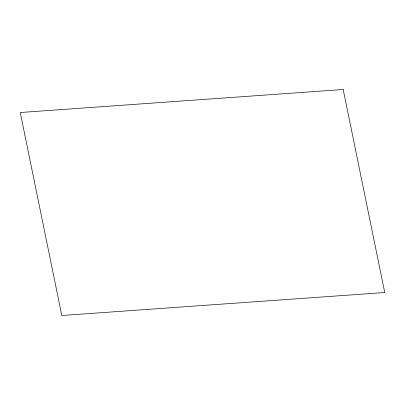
<?xml version="1.0" encoding="UTF-8"?>
<svg xmlns="http://www.w3.org/2000/svg" width="405" height="405" viewBox="0 0 405 405"><rect width="100%" height="100%" fill="white"/><g stroke="black" fill="none" stroke-linecap="round" stroke-linejoin="round"><path stroke-width="0.61" d="M343.187 89.495L20.25 112.509L61.803 315.505L384.75 292.531L343.187 89.495"/></g></svg>
